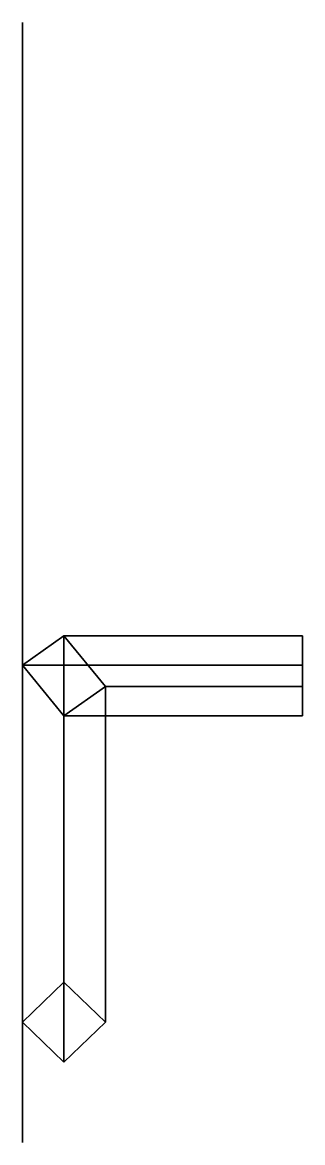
# Model space of a CAD drawing. Extents: x -0.04 to 0.23, y 2.35 to 3.43.
import ezdxf

# ---------------------------------------------------------------- set-up
doc = ezdxf.new("R2010")
doc.units = 0
doc.layers.add('SHASSIS', color=3, linetype='CONTINUOUS')

msp = doc.modelspace()

# ---------------------------------------------------------------- linework, layer by layer
at = {"layer": 'SHASSIS'}
for points in [[(-0.04, 2.36, -1.31), (-0.04, 3.43, -1.29), (-0.04, 3.42, -1.15), (-0.04, 2.35, -1.17)], [(-0.04, 2.35, -1.17), (-0.04, 3.42, -1.15), (-0.04, 3.36, -1), (-0.04, 2.4, -1)], [(-0.04, 2.4, -1), (-0.04, 3.36, -1), (-0.04, 3.29, -0.9), (-0.04, 2.46, -0.9)], [(-0.04, 2.46, -0.9), (-0.04, 3.29, -0.9), (-0.04, 3.21, -0.8), (-0.04, 2.56, -0.8)], [(-0.04, 2.56, -0.8), (-0.04, 3.21, -0.8), (-0.04, 2.72, -0.15), (-0.04, 2.39, -0.22)], [(0, 2.8386, -1.1896), (-0.04, 2.8104, -1.2386), (-0.04, 2.4661, 0.046), (0, 2.5048, 0.0564)], [(0.23, 2.8386, -1.1896), (0.23, 2.8104, -1.2386), (-0.04, 2.8104, -1.2386), (0, 2.8386, -1.1896)], [(0.04, 2.7896, -1.1614), (0, 2.8386, -1.1896), (0, 2.5048, 0.0564), (0.04, 2.4661, 0.046)], [(0.23, 2.7896, -1.1614), (0.23, 2.8386, -1.1896), (0, 2.8386, -1.1896), (0.04, 2.7896, -1.1614)], [(-0.04, 2.8104, -1.2386), (0, 2.7614, -1.2104), (0, 2.4275, 0.0357), (-0.04, 2.4661, 0.046)], [(0.23, 2.8104, -1.2386), (0.23, 2.7614, -1.2104), (0, 2.7614, -1.2104), (-0.04, 2.8104, -1.2386)], [(0, 2.7614, -1.2104), (0.04, 2.7896, -1.1614), (0.04, 2.4661, 0.046), (0, 2.4275, 0.0357)], [(0.23, 2.7614, -1.2104), (0.23, 2.7896, -1.1614), (0.04, 2.7896, -1.1614), (0, 2.7614, -1.2104)]]:
    msp.add_3dface(points, dxfattribs=at)

doc.saveas('drawing.dxf')
